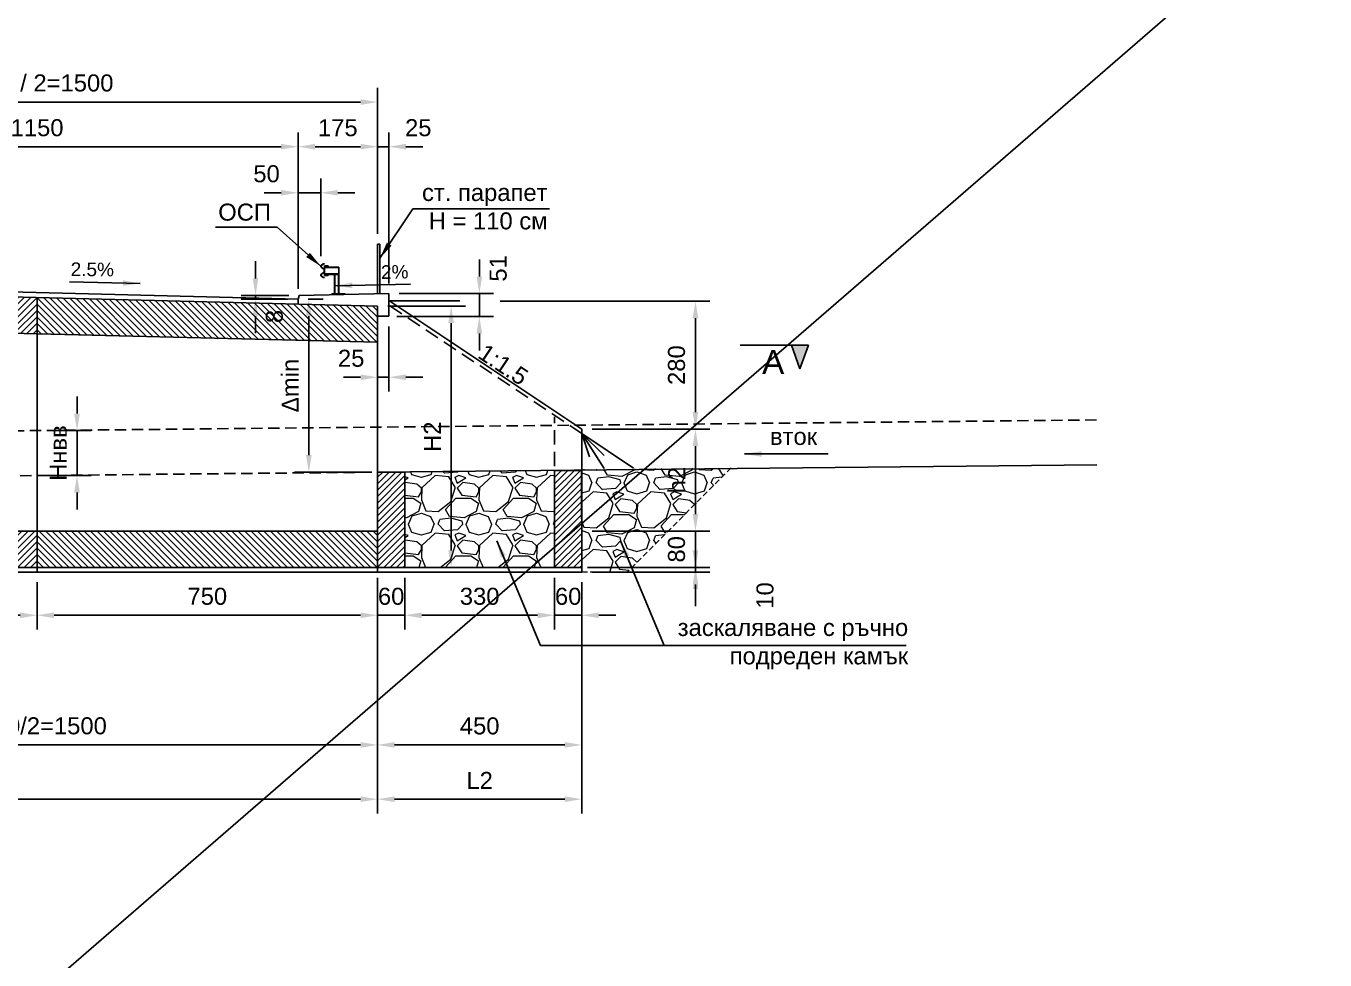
# Model space of a CAD drawing. Header units: centimetres. Extents: x 8495135 to 959133560, y 4530079 to 463453963.
# Drawn here: x 958994390 to 958997252, y 463436180 to 463438237 of the extents above; entities that cross this region are included whole.
import ezdxf
from ezdxf.enums import TextEntityAlignment as Align

# ---------------------------------------------------------------- set-up
doc = ezdxf.new("R2010")
doc.units = ezdxf.units.CM
doc.header["$LTSCALE"] = 0.1
for name, pattern in [('CONTINU', [0]), ('DASHED', [0.75, 0.5, -0.25]), ('HIDDEN', [9.525, 6.35, -3.175])]:
    doc.linetypes.add(name, pattern=pattern)
for name, color, linetype in [('br_dimension', 1, 'Continuous'), ('br_hatch_dark', 8, 'Continuous'), ('br_hatch_tumen', 8, 'Continuous'), ('br_view_yellow', 2, 'Continuous'), ('hatch', 253, 'Continuous'), ('hatch_line', 8, 'Continuous'), ('Kustendilska voda', 12, 'Continuous')]:
    doc.layers.add(name, color=color, linetype=linetype)
doc.layers.add('golemi syoryjenia', color=161, linetype='Continuous', lineweight=35)
doc.layers.add('niv', color=253, linetype='Continuous', lineweight=15)
doc.styles.add('1-50 cm', font='arial.ttf', dxfattribs={"height": 12.5})
doc.styles.add('MM 1 to 150', font='arial.ttf', dxfattribs={"height": 37.5})
doc.styles.add('MM_ARIAL', font='arial.ttf')
doc.dimstyles.new('MM DIM 1 to 150', dxfattribs={"dimscale": 15, "dimtxt": 2.5, "dimasz": 2.5, "dimexe": 2.1, "dimexo": 1.5, "dimgap": 1.5, "dimtad": 1, "dimdec": 0, "dimdsep": 46, "dimtxsty": 'MM_ARIAL', "dimcen": 3, "dimclrd": 1, "dimclre": 1, "dimclrt": 7, "dimaunit": 2, "dimadec": 1, "dimazin": 0, "dimtp": 100, "dimtm": 3, "dimtfac": 1, "dimtdec": 0, "dimtix": 1, "dimtmove": 0, "dimatfit": 3, "dimfxl": 0, "dimtolj": 1, "dimtzin": 0, "dimarcsym": 0})

# ---------------------------------------------------------------- blocks, each defined once
blk = doc.blocks.new('*D3')
at = {"layer": 'br_dimension', "color": 1, "lineweight": -2, "transparency": 16777216}
for p, q in [((958993839.4, 463437687.6), (958993839.4, 463438002.7)), ((958994989.4, 463437993.7), (958994989.4, 463438002.7)), ((958994951.9, 463437971.2), (958993876.9, 463437971.2))]:
    blk.add_line(p, q, dxfattribs=at)
at = {"layer": 'br_dimension', "color": 1, "transparency": 16777216}
for points in [[(958993876.9, 463437977.4), (958993876.9, 463437964.9), (958993839.4, 463437971.2)], [(958994951.9, 463437977.4), (958994951.9, 463437964.9), (958994989.4, 463437971.2)]]:
    blk.add_solid(points, dxfattribs=at)
at = {"layer": 'br_dimension', "color": 7, "transparency": 16777216, "insert": (958994414.4, 463438012.8), "char_height": 37.5, "attachment_point": 5, "style": 'MM_ARIAL'}
blk.add_mtext('\\A1;1150', dxfattribs=at)
blk = doc.blocks.new('*D19')
at = {"layer": 'br_dimension', "color": 1, "lineweight": -2, "transparency": 16777216}
for p, q in [((958995164.4, 463437011.9), (958995164.4, 463436622)), ((958993664.4, 463436663), (958993664.4, 463436622)), ((958993701.9, 463436653.5), (958995126.9, 463436653.5))]:
    blk.add_line(p, q, dxfattribs=at)
at = {"layer": 'br_dimension', "color": 1, "transparency": 16777216}
for points in [[(958993701.9, 463436659.8), (958993701.9, 463436647.3), (958993664.4, 463436653.5)], [(958995126.9, 463436659.8), (958995126.9, 463436647.3), (958995164.4, 463436653.5)]]:
    blk.add_solid(points, dxfattribs=at)
at = {"layer": 'br_dimension', "color": 7, "transparency": 16777216, "insert": (958994414.4, 463436695.4), "char_height": 37.5, "attachment_point": 5, "style": 'MM_ARIAL'}
blk.add_mtext('\\A1;2950/2=1500', dxfattribs=at)
blk = doc.blocks.new('*D10')
at = {"layer": 'br_dimension', "color": 1, "lineweight": -2, "transparency": 16777216}
for p, q in [((958993664.4, 463438092), (958993664.4, 463438101)), ((958995164.4, 463437993.7), (958995164.4, 463438101)), ((958993701.9, 463438069.5), (958995126.9, 463438069.5))]:
    blk.add_line(p, q, dxfattribs=at)
at = {"layer": 'br_dimension', "color": 1, "transparency": 16777216}
for points in [[(958993701.9, 463438075.7), (958993701.9, 463438063.2), (958993664.4, 463438069.5)], [(958995126.9, 463438075.7), (958995126.9, 463438063.2), (958995164.4, 463438069.5)]]:
    blk.add_solid(points, dxfattribs=at)
at = {"layer": 'br_dimension', "color": 7, "transparency": 16777216, "insert": (958994414.4, 463438111.4), "char_height": 37.5, "attachment_point": 5, "style": 'MM_ARIAL'}
blk.add_mtext('\\A1;3000 / 2=1500', dxfattribs=at)
blk = doc.blocks.new('*D14')
at = {"layer": 'br_dimension', "color": 1, "lineweight": -2, "transparency": 16777216}
for p, q in [((958995614.4, 463437011.9), (958995614.4, 463436622)), ((958995164.4, 463436676), (958995164.4, 463436685)), ((958995201.9, 463436653.5), (958995576.9, 463436653.5))]:
    blk.add_line(p, q, dxfattribs=at)
at = {"layer": 'br_dimension', "color": 1, "transparency": 16777216}
for points in [[(958995201.9, 463436659.8), (958995201.9, 463436647.3), (958995164.4, 463436653.5)], [(958995576.9, 463436659.8), (958995576.9, 463436647.3), (958995614.4, 463436653.5)]]:
    blk.add_solid(points, dxfattribs=at)
at = {"layer": 'br_dimension', "color": 7, "transparency": 16777216, "insert": (958995389.4, 463436695.2), "char_height": 37.5, "attachment_point": 5, "style": 'MM_ARIAL'}
blk.add_mtext('\\A1;450', dxfattribs=at)
blk = doc.blocks.new('*D4')
at = {"layer": 'br_dimension', "color": 1, "lineweight": -2, "transparency": 16777216}
for p, q in [((958994989.4, 463437671.5), (958994989.4, 463437901.2)), ((958995039.4, 463437730.2), (958995039.4, 463437901.2)), ((958994951.9, 463437869.7), (958994914.4, 463437869.7)), ((958995039.4, 463437869.7), (958994989.4, 463437869.7)), ((958995076.9, 463437869.7), (958995114.4, 463437869.7))]:
    blk.add_line(p, q, dxfattribs=at)
at = {"layer": 'br_dimension', "color": 1, "transparency": 16777216}
for points in [[(958994951.9, 463437876), (958994951.9, 463437863.5), (958994989.4, 463437869.7)], [(958995076.9, 463437876), (958995076.9, 463437863.5), (958995039.4, 463437869.7)]]:
    blk.add_solid(points, dxfattribs=at)
at = {"layer": 'br_dimension', "color": 7, "transparency": 16777216, "insert": (958994919.9, 463437911.4), "char_height": 37.5, "attachment_point": 5, "style": 'MM_ARIAL'}
blk.add_mtext('\\A1;50', dxfattribs=at)
blk = doc.blocks.new('*D34')
at = {"layer": 'br_dimension', "color": 1, "lineweight": -2, "transparency": 16777216}
for p, q in [((958994989.4, 463437658.2), (958994989.4, 463438002.7)), ((958995164.4, 463437779.1), (958995164.4, 463438002.7)), ((958995126.9, 463437971.2), (958995026.9, 463437971.2))]:
    blk.add_line(p, q, dxfattribs=at)
at = {"layer": 'br_dimension', "color": 1, "transparency": 16777216}
for points in [[(958995026.9, 463437977.4), (958995026.9, 463437964.9), (958994989.4, 463437971.2)], [(958995126.9, 463437977.4), (958995126.9, 463437964.9), (958995164.4, 463437971.2)]]:
    blk.add_solid(points, dxfattribs=at)
at = {"layer": 'br_dimension', "color": 7, "transparency": 16777216, "insert": (958995076.9, 463438012.8), "char_height": 37.5, "attachment_point": 5, "style": 'MM_ARIAL'}
blk.add_mtext('\\A1;175', dxfattribs=at)
blk = doc.blocks.new('*D35')
at = {"layer": 'br_dimension', "color": 1, "lineweight": -2, "transparency": 16777216}
for p, q in [((958995164.4, 463437779.1), (958995164.4, 463438002.7)), ((958995189.4, 463437670.1), (958995189.4, 463438002.7)), ((958995126.9, 463437971.2), (958995089.4, 463437971.2)), ((958995189.4, 463437971.2), (958995164.4, 463437971.2)), ((958995226.9, 463437971.2), (958995264.4, 463437971.2))]:
    blk.add_line(p, q, dxfattribs=at)
at = {"layer": 'br_dimension', "color": 1, "transparency": 16777216}
for points in [[(958995126.9, 463437977.4), (958995126.9, 463437964.9), (958995164.4, 463437971.2)], [(958995226.9, 463437977.4), (958995226.9, 463437964.9), (958995189.4, 463437971.2)]]:
    blk.add_solid(points, dxfattribs=at)
at = {"layer": 'br_dimension', "color": 7, "transparency": 16777216, "insert": (958995254.2, 463438012.8), "char_height": 37.5, "attachment_point": 5, "style": 'MM_ARIAL'}
blk.add_mtext('\\A1;25', dxfattribs=at)
blk = doc.blocks.new('*D36')
at = {"layer": 'br_dimension', "color": 1, "lineweight": -2, "transparency": 16777216}
for p, q in [((958995164.4, 463437575.1), (958995164.4, 463437431.9)), ((958995189.4, 463437575.1), (958995189.4, 463437431.9)), ((958995126.9, 463437463.4), (958995089.4, 463437463.4)), ((958995164.4, 463437463.4), (958995189.4, 463437463.4)), ((958995226.9, 463437463.4), (958995264.4, 463437463.4))]:
    blk.add_line(p, q, dxfattribs=at)
at = {"layer": 'br_dimension', "color": 1, "transparency": 16777216}
for points in [[(958995126.9, 463437469.6), (958995126.9, 463437457.1), (958995164.4, 463437463.4)], [(958995226.9, 463437469.6), (958995226.9, 463437457.1), (958995189.4, 463437463.4)]]:
    blk.add_solid(points, dxfattribs=at)
at = {"layer": 'br_dimension', "color": 7, "transparency": 16777216, "insert": (958995106.3, 463437505), "char_height": 37.5, "attachment_point": 5, "style": 'MM_ARIAL'}
blk.add_mtext('\\A1;25', dxfattribs=at)
blk = doc.blocks.new('*D32')
at = {"layer": 'br_dimension', "color": 1, "lineweight": -2, "transparency": 16777216}
for p, q in [((958995388.7, 463437685.1), (958995388.7, 463437722.6)), ((958995211.9, 463437647.6), (958995420.2, 463437647.6)), ((958995388.7, 463437647.6), (958995388.7, 463437597)), ((958995206.9, 463437597), (958995420.2, 463437597)), ((958995388.7, 463437559.5), (958995388.7, 463437522))]:
    blk.add_line(p, q, dxfattribs=at)
at = {"layer": 'br_dimension', "color": 1, "transparency": 16777216}
for points in [[(958995382.5, 463437685.1), (958995395, 463437685.1), (958995388.7, 463437647.6)], [(958995382.5, 463437559.5), (958995395, 463437559.5), (958995388.7, 463437597)]]:
    blk.add_solid(points, dxfattribs=at)
at = {"layer": 'br_dimension', "color": 7, "transparency": 16777216, "insert": (958995430.4, 463437703.1), "char_height": 37.5, "attachment_point": 5, "rotation": 90, "style": 'MM_ARIAL'}
blk.add_mtext('\\A1;51', dxfattribs=at)
blk = doc.blocks.new('*D37')
at = {"layer": 'br_dimension', "color": 1, "lineweight": -2, "transparency": 16777216}
for p, q in [((958995434.8, 463437631), (958995896.3, 463437631)), ((958995864.8, 463437593.5), (958995864.8, 463437386.7)), ((958995636.9, 463437349.2), (958995896.3, 463437349.2))]:
    blk.add_line(p, q, dxfattribs=at)
at = {"layer": 'br_dimension', "color": 1, "transparency": 16777216}
for points in [[(958995858.6, 463437593.5), (958995871.1, 463437593.5), (958995864.8, 463437631)], [(958995858.6, 463437386.7), (958995871.1, 463437386.7), (958995864.8, 463437349.2)]]:
    blk.add_solid(points, dxfattribs=at)
at = {"layer": 'br_dimension', "color": 7, "transparency": 16777216, "insert": (958995823.2, 463437490.1), "char_height": 37.5, "attachment_point": 5, "rotation": 90, "style": 'MM_ARIAL'}
blk.add_mtext('\\A1;280', dxfattribs=at)
blk = doc.blocks.new('*D33')
at = {"layer": 'br_dimension', "color": 1, "lineweight": -2, "transparency": 16777216}
for p, q in [((958994895.6, 463437681.2), (958994895.6, 463437718.7)), ((958994968.9, 463437643.7), (958994864.1, 463437643.7)), ((958994895.6, 463437635.7), (958994895.6, 463437643.7)), ((958994966.9, 463437635.7), (958994864.1, 463437635.7)), ((958994895.6, 463437598.2), (958994895.6, 463437560.7))]:
    blk.add_line(p, q, dxfattribs=at)
at = {"layer": 'br_dimension', "color": 1, "transparency": 16777216}
for points in [[(958994889.3, 463437681.2), (958994901.8, 463437681.2), (958994895.6, 463437643.7)], [(958994889.3, 463437598.2), (958994901.8, 463437598.2), (958994895.6, 463437635.7)]]:
    blk.add_solid(points, dxfattribs=at)
at = {"layer": 'br_dimension', "color": 7, "transparency": 16777216, "insert": (958994937.2, 463437597.2), "char_height": 37.5, "attachment_point": 5, "rotation": 90, "style": 'MM_ARIAL'}
blk.add_mtext('\\A1;8', dxfattribs=at)
blk = doc.blocks.new('*D41')
at = {"layer": 'br_dimension', "color": 1, "lineweight": -2, "transparency": 16777216}
for p, q in [((958995636.9, 463437349.2), (958995896.3, 463437349.2)), ((958995864.8, 463437311.7), (958995864.8, 463437161.9)), ((958995636.9, 463437124.4), (958995896.3, 463437124.4))]:
    blk.add_line(p, q, dxfattribs=at)
at = {"layer": 'br_dimension', "color": 1, "transparency": 16777216}
for points in [[(958995858.6, 463437311.7), (958995871.1, 463437311.7), (958995864.8, 463437349.2)], [(958995858.6, 463437161.9), (958995871.1, 463437161.9), (958995864.8, 463437124.4)]]:
    blk.add_solid(points, dxfattribs=at)
at = {"layer": 'br_dimension', "color": 7, "transparency": 16777216, "insert": (958995823.5, 463437236.8), "char_height": 37.5, "attachment_point": 5, "rotation": 90, "style": 'MM_ARIAL'}
blk.add_mtext('\\A1;h2', dxfattribs=at)
blk = doc.blocks.new('*D42')
at = {"layer": 'br_dimension', "color": 1, "lineweight": -2, "transparency": 16777216}
for p, q in [((958995864.8, 463437161.9), (958995864.8, 463437199.4)), ((958995636.9, 463437124.4), (958995896.3, 463437124.4)), ((958995864.8, 463437124.4), (958995864.8, 463437044.4)), ((958995626.9, 463437044.4), (958995896.3, 463437044.4)), ((958995864.8, 463437006.9), (958995864.8, 463436969.4))]:
    blk.add_line(p, q, dxfattribs=at)
at = {"layer": 'br_dimension', "color": 1, "transparency": 16777216}
for points in [[(958995858.6, 463437161.9), (958995871.1, 463437161.9), (958995864.8, 463437124.4)], [(958995858.6, 463437006.9), (958995871.1, 463437006.9), (958995864.8, 463437044.4)]]:
    blk.add_solid(points, dxfattribs=at)
at = {"layer": 'br_dimension', "color": 7, "transparency": 16777216, "insert": (958995823.2, 463437084.4), "char_height": 37.5, "attachment_point": 5, "rotation": 90, "style": 'MM_ARIAL'}
blk.add_mtext('\\A1;80', dxfattribs=at)
blk = doc.blocks.new('*D43')
at = {"layer": 'br_dimension', "color": 1, "lineweight": -2, "transparency": 16777216}
for p, q in [((958995864.8, 463437081.9), (958995864.8, 463437119.4)), ((958995637, 463437044.4), (958995896.3, 463437044.4)), ((958995864.8, 463437044.4), (958995864.8, 463437034.4)), ((958995636.9, 463437034.4), (958995896.3, 463437034.4)), ((958995864.8, 463436996.9), (958995864.8, 463436959.4))]:
    blk.add_line(p, q, dxfattribs=at)
at = {"layer": 'br_dimension', "color": 1, "transparency": 16777216}
for points in [[(958995858.6, 463437081.9), (958995871.1, 463437081.9), (958995864.8, 463437044.4)], [(958995858.6, 463436996.9), (958995871.1, 463436996.9), (958995864.8, 463437034.4)]]:
    blk.add_solid(points, dxfattribs=at)
at = {"layer": 'br_dimension', "color": 7, "transparency": 16777216, "insert": (958996018.1, 463436982.7), "char_height": 37.5, "attachment_point": 5, "rotation": 90, "style": 'MM_ARIAL'}
blk.add_mtext('\\A1;10', dxfattribs=at)
blk = doc.blocks.new('*D46')
at = {"layer": 'br_dimension', "color": 1, "lineweight": -2, "transparency": 16777216}
for p, q in [((958993664.4, 463437011.9), (958993664.4, 463436907.6)), ((958994414.4, 463437011.9), (958994414.4, 463436907.6)), ((958993701.9, 463436939.1), (958994376.9, 463436939.1))]:
    blk.add_line(p, q, dxfattribs=at)
at = {"layer": 'br_dimension', "color": 1, "transparency": 16777216}
for points in [[(958993701.9, 463436945.3), (958993701.9, 463436932.8), (958993664.4, 463436939.1)], [(958994376.9, 463436945.3), (958994376.9, 463436932.8), (958994414.4, 463436939.1)]]:
    blk.add_solid(points, dxfattribs=at)
at = {"layer": 'br_dimension', "color": 7, "transparency": 16777216, "insert": (958994039.4, 463436980.7), "char_height": 37.5, "attachment_point": 5, "style": 'MM_ARIAL'}
blk.add_mtext('\\A1;750', dxfattribs=at)
blk = doc.blocks.new('*D47')
at = {"layer": 'br_dimension', "color": 1, "lineweight": -2, "transparency": 16777216}
for p, q in [((958994414.4, 463437011.9), (958994414.4, 463436907.6)), ((958995164.4, 463437011.9), (958995164.4, 463436907.6)), ((958994451.9, 463436939.1), (958995126.9, 463436939.1))]:
    blk.add_line(p, q, dxfattribs=at)
at = {"layer": 'br_dimension', "color": 1, "transparency": 16777216}
for points in [[(958994451.9, 463436945.3), (958994451.9, 463436932.8), (958994414.4, 463436939.1)], [(958995126.9, 463436945.3), (958995126.9, 463436932.8), (958995164.4, 463436939.1)]]:
    blk.add_solid(points, dxfattribs=at)
at = {"layer": 'br_dimension', "color": 7, "transparency": 16777216, "insert": (958994789.4, 463436980.7), "char_height": 37.5, "attachment_point": 5, "style": 'MM_ARIAL'}
blk.add_mtext('\\A1;750', dxfattribs=at)
blk = doc.blocks.new('*D96')
at = {"layer": 'golemi syoryjenia', "color": 1, "lineweight": -2, "transparency": 16777216}
for p, q in [((958994502.4, 463437383.4), (958994502.4, 463437420.9)), ((958994436.9, 463437345.9), (958994533.9, 463437345.9)), ((958994502.4, 463437345.9), (958994502.4, 463437246.9)), ((958994436.9, 463437246.9), (958994533.9, 463437246.9)), ((958994502.4, 463437209.4), (958994502.4, 463437171.9))]:
    blk.add_line(p, q, dxfattribs=at)
at = {"layer": 'golemi syoryjenia', "color": 1, "transparency": 16777216}
for points in [[(958994496.1, 463437383.4), (958994508.6, 463437383.4), (958994502.4, 463437345.9)], [(958994496.1, 463437209.4), (958994508.6, 463437209.4), (958994502.4, 463437246.9)]]:
    blk.add_solid(points, dxfattribs=at)
at = {"layer": 'golemi syoryjenia', "color": 7, "transparency": 16777216, "insert": (958994461.1, 463437296.4), "char_height": 37.5, "attachment_point": 5, "rotation": 90, "style": 'MM_ARIAL'}
blk.add_mtext('\\A1;Hнвв', dxfattribs=at)
blk = doc.blocks.new('*D97')
at = {"layer": 'golemi syoryjenia', "color": 1, "lineweight": -2, "transparency": 16777216}
for p, q in [((958995011.9, 463437635.7), (958995044.6, 463437635.7)), ((958995013.1, 463437598.2), (958995013.1, 463437291.9)), ((958995141.9, 463437254.4), (958994981.6, 463437254.4))]:
    blk.add_line(p, q, dxfattribs=at)
at = {"layer": 'golemi syoryjenia', "color": 1, "transparency": 16777216}
for points in [[(958995006.8, 463437598.2), (958995019.3, 463437598.2), (958995013.1, 463437635.7)], [(958995006.8, 463437291.9), (958995019.3, 463437291.9), (958995013.1, 463437254.4)]]:
    blk.add_solid(points, dxfattribs=at)
at = {"layer": 'golemi syoryjenia', "color": 7, "transparency": 16777216, "insert": (958994971.8, 463437445), "char_height": 37.5, "attachment_point": 5, "rotation": 90, "style": 'MM_ARIAL'}
blk.add_mtext('\\A1;{\\fSymbol|b0|i0|c2|p18;\\C1;D\\fArial|b0|i0|c204|p34;min}', dxfattribs=at)
blk = doc.blocks.new('*D102')
at = {"layer": 'golemi syoryjenia', "color": 1, "lineweight": -2, "transparency": 16777216}
for p, q in [((958992164.4, 463437011.9), (958992164.4, 463436502.5)), ((958995164.4, 463437011.9), (958995164.4, 463436502.5)), ((958992201.9, 463436534), (958995126.9, 463436534))]:
    blk.add_line(p, q, dxfattribs=at)
at = {"layer": 'golemi syoryjenia', "color": 1, "transparency": 16777216}
for points in [[(958992201.9, 463436540.3), (958992201.9, 463436527.8), (958992164.4, 463436534)], [(958995126.9, 463436540.3), (958995126.9, 463436527.8), (958995164.4, 463436534)]]:
    blk.add_solid(points, dxfattribs=at)
at = {"layer": 'golemi syoryjenia', "color": 7, "transparency": 16777216, "insert": (958993664.4, 463436575.3), "char_height": 37.5, "attachment_point": 5, "style": 'MM_ARIAL'}
blk.add_mtext('\\A1;L', dxfattribs=at)
blk = doc.blocks.new('*D103')
at = {"layer": 'golemi syoryjenia', "color": 1, "lineweight": -2, "transparency": 16777216}
for p, q in [((958995186.9, 463437620.3), (958995358, 463437620.3)), ((958995326.5, 463437582.8), (958995326.5, 463437081.9)), ((958995186.9, 463437044.4), (958995358, 463437044.4))]:
    blk.add_line(p, q, dxfattribs=at)
at = {"layer": 'golemi syoryjenia', "color": 1, "transparency": 16777216}
for points in [[(958995320.3, 463437582.8), (958995332.8, 463437582.8), (958995326.5, 463437620.3)], [(958995320.3, 463437081.9), (958995332.8, 463437081.9), (958995326.5, 463437044.4)]]:
    blk.add_solid(points, dxfattribs=at)
at = {"layer": 'golemi syoryjenia', "color": 7, "transparency": 16777216, "insert": (958995285.2, 463437332.4), "char_height": 37.5, "attachment_point": 5, "rotation": 90, "style": 'MM_ARIAL'}
blk.add_mtext('\\A1;H2', dxfattribs=at)
blk = doc.blocks.new('*D144')
at = {"layer": 'golemi syoryjenia', "color": 1, "lineweight": -2, "transparency": 16777216}
for p, q in [((958995164.4, 463436743.2), (958995164.4, 463436502.5)), ((958995614.4, 463436743.2), (958995614.4, 463436502.5)), ((958995201.9, 463436534), (958995576.9, 463436534))]:
    blk.add_line(p, q, dxfattribs=at)
at = {"layer": 'golemi syoryjenia', "color": 1, "transparency": 16777216}
for points in [[(958995201.9, 463436540.3), (958995201.9, 463436527.8), (958995164.4, 463436534)], [(958995576.9, 463436540.3), (958995576.9, 463436527.8), (958995614.4, 463436534)]]:
    blk.add_solid(points, dxfattribs=at)
at = {"layer": 'golemi syoryjenia', "color": 7, "transparency": 16777216, "insert": (958995389.4, 463436575.3), "char_height": 37.5, "attachment_point": 5, "style": 'MM_ARIAL'}
blk.add_mtext('\\A1;L2', dxfattribs=at)
blk = doc.blocks.new('*U148')
at = {"linetype": 'CONTINU', "ltscale": 0.5}
blk.add_hatch(color=256, dxfattribs=at).paths.add_polyline_path([(-131.2, -52.5), (-150, 0), (-112.5, 0)])
at = {"ltscale": 0.5}
blk.add_line((0, 0), (-150, 0), dxfattribs=at)
at = {"lineweight": -3, "ltscale": 0.5}
for p, q in [((-150, 0), (-131.2, -52.5)), ((-131.2, -52.5), (-112.5, 0))]:
    blk.add_line(p, q, dxfattribs=at)
at = {"color": 7, "ltscale": 0.5, "style": '1-50 cm'}
blk.add_attdef('1', text='', height=52.5, dxfattribs=at).set_placement((-66.9, -37.2), align=Align.MIDDLE_CENTER)
blk = doc.blocks.new('*D153')
at = {"layer": 'br_dimension', "color": 1, "lineweight": -2, "transparency": 16777216}
for p, q in [((958995554.4, 463437021.9), (958995554.4, 463436907.6)), ((958995614.4, 463437011.9), (958995614.4, 463436907.6)), ((958995516.9, 463436939.1), (958995479.4, 463436939.1)), ((958995614.4, 463436939.1), (958995554.4, 463436939.1)), ((958995651.9, 463436939.1), (958995689.4, 463436939.1))]:
    blk.add_line(p, q, dxfattribs=at)
at = {"layer": 'br_dimension', "color": 1, "transparency": 16777216}
for points in [[(958995516.9, 463436945.3), (958995516.9, 463436932.8), (958995554.4, 463436939.1)], [(958995651.9, 463436945.3), (958995651.9, 463436932.8), (958995614.4, 463436939.1)]]:
    blk.add_solid(points, dxfattribs=at)
at = {"layer": 'br_dimension', "color": 7, "transparency": 16777216, "insert": (958995584.4, 463436980.7), "char_height": 37.5, "attachment_point": 5, "style": 'MM_ARIAL'}
blk.add_mtext('\\A1;60', dxfattribs=at)
blk = doc.blocks.new('*D154')
at = {"layer": 'br_dimension', "color": 1, "lineweight": -2, "transparency": 16777216}
for p, q in [((958995224.4, 463437021.9), (958995224.4, 463436907.6)), ((958995554.4, 463436999.4), (958995554.4, 463436907.6)), ((958995516.9, 463436939.1), (958995261.9, 463436939.1))]:
    blk.add_line(p, q, dxfattribs=at)
at = {"layer": 'br_dimension', "color": 1, "transparency": 16777216}
for points in [[(958995261.9, 463436945.3), (958995261.9, 463436932.8), (958995224.4, 463436939.1)], [(958995516.9, 463436945.3), (958995516.9, 463436932.8), (958995554.4, 463436939.1)]]:
    blk.add_solid(points, dxfattribs=at)
at = {"layer": 'br_dimension', "color": 7, "transparency": 16777216, "insert": (958995389.4, 463436980.7), "char_height": 37.5, "attachment_point": 5, "style": 'MM_ARIAL'}
blk.add_mtext('\\A1;330', dxfattribs=at)
blk = doc.blocks.new('*D155')
at = {"layer": 'br_dimension', "color": 1, "lineweight": -2, "transparency": 16777216}
for p, q in [((958995164.4, 463437021.9), (958995164.4, 463436907.6)), ((958995224.4, 463437021.9), (958995224.4, 463436907.6)), ((958995126.9, 463436939.1), (958995089.4, 463436939.1)), ((958995224.4, 463436939.1), (958995164.4, 463436939.1)), ((958995261.9, 463436939.1), (958995299.4, 463436939.1))]:
    blk.add_line(p, q, dxfattribs=at)
at = {"layer": 'br_dimension', "color": 1, "transparency": 16777216}
for points in [[(958995126.9, 463436945.3), (958995126.9, 463436932.8), (958995164.4, 463436939.1)], [(958995261.9, 463436945.3), (958995261.9, 463436932.8), (958995224.4, 463436939.1)]]:
    blk.add_solid(points, dxfattribs=at)
at = {"layer": 'br_dimension', "color": 7, "transparency": 16777216, "insert": (958995194.4, 463436980.7), "char_height": 37.5, "attachment_point": 5, "style": 'MM_ARIAL'}
blk.add_mtext('\\A1;60', dxfattribs=at)

msp = doc.modelspace()

# ---------------------------------------------------------------- hatches: boundary and pattern name
at = {"layer": 'hatch'}
h = msp.add_hatch(dxfattribs=at)
h.set_pattern_fill('_USER,_I', color=256, scale=10, angle=45, style=2, pattern_type=0)
h.set_pattern_definition([(45, (958993664.413, 463437044.412), (-7.07107, 7.07107), [])])
h.paths.add_polyline_path([(958994414.41, 463437559.04), (958994414.41, 463437639.04), (958993664.41, 463437657.79), (958993664.41, 463437577.79)])
h.paths.add_polyline_path([(958993664.41, 463437124.41), (958993664.41, 463437044.41), (958994414.41, 463437044.41), (958994414.41, 463437124.41)])
h.paths.add_polyline_path([(958994191.73, 463437567.55), (958994379.41, 463437567.55), (958994379.41, 463437644.83), (958994191.73, 463437644.83)], flags=24)
h = msp.add_hatch(dxfattribs=at)
h.set_pattern_fill('_USER,_I', color=256, scale=10, angle=135, style=2, pattern_type=0)
h.set_pattern_definition([(135, (958994414.413, 463437044.412), (-7.07107, -7.07107), [])])
h.paths.add_polyline_path([(958995164.41, 463437540.29), (958995164.41, 463437620.29), (958994414.41, 463437639.04), (958994414.41, 463437559.04)])
h.paths.add_polyline_path([(958995164.41, 463437044.41), (958995164.41, 463437124.41), (958994414.41, 463437124.41), (958994414.41, 463437044.41)])
h.paths.add_polyline_path([(958994976.13, 463437573.37), (958994976.13, 463437621.25), (958994898.86, 463437621.25), (958994898.86, 463437573.37)], flags=24)
h = msp.add_hatch(dxfattribs=at)
h.set_pattern_fill('_USER,_I', color=256, scale=10, angle=45, style=2, pattern_type=0)
h.set_pattern_definition([(45, (958994824.413, 463437044.379), (-7.07107, 7.07107), [])])
h.paths.add_polyline_path([(958995164.41, 463437044.38), (958995224.41, 463437044.38), (958995224.11, 463437254.79), (958995164.41, 463437254.41)])
h = msp.add_hatch(dxfattribs=at)
h.set_pattern_fill('_USER,_I', color=256, scale=10, angle=45, style=2, pattern_type=0)
h.set_pattern_definition([(45, (958995214.413, 463437044.379), (-7.07107, 7.07107), [])])
h.paths.add_polyline_path([(958995554.41, 463437044.38), (958995614.41, 463437044.38), (958995614.03, 463437258.38), (958995554.03, 463437258.23)])
at = {"layer": 'niv'}
h = msp.add_hatch(dxfattribs=at)
h.set_pattern_fill('GRAVEL', color=256, scale=5, style=2)
h.set_pattern_definition([(228.0127875, (950484573.519, 458887491.231), (-1016.00000008, -1142.999999929), [17.086072, -1691.524182]), (184.969741, (950484562.089, 458887478.531), (1523.999999397, 127.000007235), [29.320236, -2902.7024447]), (132.5104471, (950484532.879, 458887475.991), (1270.0000005364, -1396.999999512), [20.674076, -2046.7361397]), (267.273689, (950484483.349, 458887444.241), (127.000000266, 2539.9999999867), [26.700226, -2643.3218713]), (292.83365418, (950484482.079, 458887417.571), (-635.000000053, 1523.9999999778), [26.181685, -2591.9903873]), (357.273689, (950484492.239, 458887393.441), (-2539.9999999867, 127.000000266), [26.700226, -2643.3218713]), (37.69424047, (950484518.909, 458887392.171), (-1650.9999999268, -1270.000000095), [35.309683, -3495.6557657]), (72.25532837, (950484546.849, 458887413.761), (889.000000239, 2793.999999924), [33.335976, -3300.2628301]), (121.42956562, (950484557.009, 458887445.511), (-1016.000000144, 1650.9999999113), [26.79065, -2652.277285]), (175.2363583, (950484543.039, 458887468.371), (1396.99999998, -127.00000022), [30.585664, -1498.6968475]), (222.3974378, (950484512.559, 458887470.911), (-1523.9999999512, -1397.0000000532), [39.553896, -3915.8386256]), (138.81407483, (950484609.079, 458887442.971), (-888.999999947, 762.000000062), [13.500227, -1336.5282912]), (171.4692344, (950484598.919, 458887451.861), (1651.0000000445, -253.999999712), [25.684099, -2542.7319499]), (225, (950484573.52, 458887455.67), (-2e-14, -127), [17.960467, -161.6446554]), (203.19859051, (950484564.629, 458887470.911), (635.000000017, 253.999999955), [9.672066, -957.5311184]), (291.8014095, (950484555.739, 458887467.1), (-127.000000027, 380.99999999), [13.678281, -670.2376495]), (30.96375653, (950484560.819, 458887454.401), (381.00000001, 253.999999986), [22.215983, -718.3149076]), (161.5650512, (950484579.87, 458887465.83), (254, -126.99999999), [16.064357, -385.5449058]), (16.38954033, (950484482.079, 458887467.101), (1270, 381), [22.5044, -2227.9413336]), (70.34617594, (950484503.669, 458887473.451), (-508.0000000465, -1396.9999999835), [18.879947, -1869.1107839]), (293.19859051, (950484579.869, 458887491.231), (-253.999999956, 635.000000018), [19.344005, -947.8591794]), (343.61045967, (950484587.489, 458887473.451), (-1270.0000000266, 380.999999911), [22.5044, -2227.9413336]), (339.44395478, (950484482.079, 458887388.361), (-635, 254), [21.70176, -1063.3867157]), (294.7751406, (950484502.399, 458887380.741), (-635.000000756, 1396.999999656), [18.183606, -1800.179669]), (66.80140949, (950484581.139, 458887364.231), (253.99999996, 635.000000016), [19.344005, -947.8591794]), (17.35402464, (950484588.759, 458887382.011), (-1650.999999967, -508.0000001066), [21.289137, -2107.618799]), (69.44395478, (950484518.909, 458887364.231), (-254.000000004, -634.999999998), [10.85088, -1074.2375957]), (101.30993247, (950484573.52, 458887364.23), (-127, 508), [6.47573, -641.0997482]), (165.96375653, (950484572.25, 458887370.58), (381, -127), [26.181685, -497.4527295]), (186.00900596, (950484546.849, 458887376.931), (1269.9999999933, 127.0000000665), [24.26335, -2402.0682432]), (303.69006753, (950484560.82, 458887442.97), (-127.00000002, 253.99999999), [18.316194, -439.588818]), (353.15722659, (950484570.979, 458887427.731), (2159.0000000133, -253.999999887), [31.977838, -3165.8004533]), (60.9453959, (950484602.729, 458887423.921), (-508.000000014, -888.999999992), [13.075412, -1294.4696159]), (90, (950484609.08, 458887435.35), (-127, 127), [7.62, -119.38]), (120.25643716, (950484544.309, 458887380.741), (507.999999938, -889.0000000355), [17.643348, -1746.6970387]), (48.0127875, (950484535.419, 458887395.981), (1016.000000084, 1142.9999999255), [34.172144, -1674.43811]), (0, (950484558.28, 458887421.38), (127, 127), [33.02, -93.98]), (325.3048465, (950484591.299, 458887421.381), (1270.000000481, -888.999999313), [20.080478, -1987.9658362]), (254.0546041, (950484607.809, 458887409.951), (-126.99999999, -508.000000002), [18.491454, -906.082502]), (207.64597536, (950484602.729, 458887392.171), (-2413.0000000887, -1269.9999998315), [30.107255, -2980.6232211]), (175.42607874, (950484576.059, 458887378.201), (-1651, 127), [31.851473, -3153.2923228])])
h.paths.add_polyline_path([(958995164.41, 463437254.41), (958995164.41, 463437254.41), (958995224.41, 463437254.41), (958995224.41, 463437044.41), (958995554.41, 463437044.41), (958995554.03, 463437258.31)])
h = msp.add_hatch(dxfattribs=at)
h.set_pattern_fill('GRAVEL', color=256, scale=5, style=2)
h.set_pattern_definition([(228.0127875, (950484413.519, 458887455.163), (-1016.00000008, -1142.999999929), [17.086072, -1691.524182]), (184.969741, (950484402.089, 458887442.463), (1523.999999397, 127.000007235), [29.320236, -2902.7024447]), (132.5104471, (950484372.879, 458887439.923), (1270.0000005364, -1396.999999512), [20.674076, -2046.7361397]), (267.273689, (950484323.349, 458887408.173), (127.000000266, 2539.9999999867), [26.700226, -2643.3218713]), (292.83365418, (950484322.079, 458887381.503), (-635.000000053, 1523.9999999778), [26.181685, -2591.9903873]), (357.273689, (950484332.239, 458887357.373), (-2539.9999999867, 127.000000266), [26.700226, -2643.3218713]), (37.69424047, (950484358.909, 458887356.103), (-1650.9999999268, -1270.000000095), [35.309683, -3495.6557657]), (72.25532837, (950484386.849, 458887377.693), (889.000000239, 2793.999999924), [33.335976, -3300.2628301]), (121.42956562, (950484397.009, 458887409.443), (-1016.000000144, 1650.9999999113), [26.79065, -2652.277285]), (175.2363583, (950484383.039, 458887432.303), (1396.99999998, -127.00000022), [30.585664, -1498.6968475]), (222.3974378, (950484352.559, 458887434.843), (-1523.9999999512, -1397.0000000532), [39.553896, -3915.8386256]), (138.81407483, (950484449.079, 458887406.903), (-888.999999947, 762.000000062), [13.500227, -1336.5282912]), (171.4692344, (950484438.919, 458887415.793), (1651.0000000445, -253.999999712), [25.684099, -2542.7319499]), (225, (950484413.52, 458887419.6), (-2e-14, -127), [17.960467, -161.6446554]), (203.19859051, (950484404.629, 458887434.843), (635.000000017, 253.999999955), [9.672066, -957.5311184]), (291.8014095, (950484395.739, 458887431.033), (-127.000000027, 380.99999999), [13.678281, -670.2376495]), (30.96375653, (950484400.819, 458887418.333), (381.00000001, 253.999999986), [22.215983, -718.3149076]), (161.5650512, (950484419.87, 458887429.763), (254, -126.99999999), [16.064357, -385.5449058]), (16.38954033, (950484322.079, 458887431.033), (1270, 381), [22.5044, -2227.9413336]), (70.34617594, (950484343.669, 458887437.383), (-508.0000000465, -1396.9999999835), [18.879947, -1869.1107839]), (293.19859051, (950484419.869, 458887455.163), (-253.999999956, 635.000000018), [19.344005, -947.8591794]), (343.61045967, (950484427.489, 458887437.383), (-1270.0000000266, 380.999999911), [22.5044, -2227.9413336]), (339.44395478, (950484322.079, 458887352.293), (-635, 254), [21.70176, -1063.3867157]), (294.7751406, (950484342.399, 458887344.673), (-635.000000756, 1396.999999656), [18.183606, -1800.179669]), (66.80140949, (950484421.139, 458887328.163), (253.99999996, 635.000000016), [19.344005, -947.8591794]), (17.35402464, (950484428.759, 458887345.943), (-1650.999999967, -508.0000001066), [21.289137, -2107.618799]), (69.44395478, (950484358.909, 458887328.163), (-254.000000004, -634.999999998), [10.85088, -1074.2375957]), (101.30993247, (950484413.52, 458887328.163), (-127, 508), [6.47573, -641.0997482]), (165.96375653, (950484412.25, 458887334.513), (381, -127), [26.181685, -497.4527295]), (186.00900596, (950484386.849, 458887340.863), (1269.9999999933, 127.0000000665), [24.26335, -2402.0682432]), (303.69006753, (950484400.82, 458887406.903), (-127.00000002, 253.99999999), [18.316194, -439.588818]), (353.15722659, (950484410.979, 458887391.663), (2159.0000000133, -253.999999887), [31.977838, -3165.8004533]), (60.9453959, (950484442.729, 458887387.853), (-508.000000014, -888.999999992), [13.075412, -1294.4696159]), (90, (950484449.08, 458887399.28), (-127, 127), [7.62, -119.38]), (120.25643716, (950484384.309, 458887344.673), (507.999999938, -889.0000000355), [17.643348, -1746.6970387]), (48.0127875, (950484375.419, 458887359.913), (1016.000000084, 1142.9999999255), [34.172144, -1674.43811]), (0, (950484398.28, 458887385.31), (127, 127), [33.02, -93.98]), (325.3048465, (950484431.299, 458887385.313), (1270.000000481, -888.999999313), [20.080478, -1987.9658362]), (254.0546041, (950484447.809, 458887373.883), (-126.99999999, -508.000000002), [18.491454, -906.082502]), (207.64597536, (950484442.729, 458887356.103), (-2413.0000000887, -1269.9999998315), [30.107255, -2980.6232211]), (175.42607874, (950484416.059, 458887342.133), (-1651, 127), [31.851473, -3153.2923228])])
h.paths.add_polyline_path([(958995943.81, 463437263.81), (958995614.41, 463437260.51), (958995614.41, 463437034.41), (958995714.41, 463437034.41)])
h.paths.add_polyline_path([(958995921.35, 463437263.58), (958995930.2, 463437263.67), (958995933.58, 463437263.7)], flags=17)

# ---------------------------------------------------------------- linework, layer by layer
at = {"layer": 'br_dimension'}
for p, q in [((958994989.41, 463437635.67), (958993839.41, 463437664.42)), ((958995189.41, 463437632.02), (958995345.71, 463437632.02)), ((958995614.41, 463437339.19), (958995728.12, 463437263.38)), ((958996749.17, 463437270.26), (958995164.42, 463437254.41))]:
    msp.add_line(p, q, dxfattribs=at)
at = {"layer": 'br_dimension', "color": 1, "linetype": 'HIDDEN', "ltscale": 50}
msp.add_line((958995554.41, 463437124.41), (958995554.41, 463437375.86), dxfattribs=at)
at = {"layer": 'br_hatch_dark'}
for p, q in [((958995164.42, 463437646.62), (958995164.42, 463437756.62)), ((958995169.42, 463437756.62), (958995164.42, 463437756.62)), ((958995169.42, 463437646.62), (958995169.42, 463437756.62))]:
    msp.add_line(p, q, dxfattribs=at)
at = {"layer": 'br_hatch_dark', "linetype": 'HIDDEN', "ltscale": 50}
msp.add_line((958995614.41, 463437339.19), (958995189.41, 463437622.52), dxfattribs=at)
at = {"layer": 'br_hatch_tumen'}
msp.add_line((958987697.25, 463430285.6), (958999335.02, 463440363.44), dxfattribs=at)
at = {"layer": 'br_view_yellow'}
for p, q in [((958995164.41, 463437620.29), (958993664.41, 463437657.79)), ((958994414.41, 463437034.41), (958994414.41, 463437639.04)), ((958994989.41, 463437635.67), (958994991.41, 463437643.66)), ((958995189.41, 463437647.62), (958994991.41, 463437643.66)), ((958995189.41, 463437597.62), (958995189.41, 463437647.62)), ((958994989.41, 463437624.67), (958994989.41, 463437635.67)), ((958995164.41, 463437034.41), (958995164.41, 463437620.29)), ((958995614.41, 463437349.19), (958995189.41, 463437632.52)), ((958995189.41, 463437597.62), (958995164.41, 463437597.62)), ((958995164.41, 463437540.29), (958993664.41, 463437577.79)), ((958995614.41, 463437034.41), (958995614.41, 463437349.19)), ((958992164.41, 463437124.41), (958995164.41, 463437124.41)), ((958991714.41, 463437044.41), (958995614.41, 463437044.41)), ((958991714.41, 463437034.41), (958995614.41, 463437034.41))]:
    msp.add_line(p, q, dxfattribs=at)
for points in [[(958995164.41, 463437254.41), (958995224.41, 463437254.41), (958995224.41, 463437044.41), (958995164.41, 463437044.41)], [(958995554.03, 463437258.31), (958995614.03, 463437258.31), (958995614.41, 463437044.41), (958995554.41, 463437044.41)]]:
    msp.add_lwpolyline(points, close=True, dxfattribs=at)
at = {"layer": 'hatch'}
for p, q in [((958995044.81, 463437712.94), (958995040.62, 463437710.04)), ((958995040.62, 463437705.43), (958995046.03, 463437701.47)), ((958995044.96, 463437712.56), (958995040.85, 463437709.71)), ((958995040.85, 463437705.76), (958995046.27, 463437701.8)), ((958995044.81, 463437712.94), (958995047.41, 463437713.34)), ((958995044.96, 463437712.56), (958995047.41, 463437712.93)), ((958995047.01, 463437699.54), (958995047.01, 463437698.04)), ((958995047.01, 463437696.54), (958995047.01, 463437698.04)), ((958995047.41, 463437713.34), (958995047.41, 463437712.93)), ((958995047.41, 463437687.54), (958995047.41, 463437708.54)), ((958995047.41, 463437708.54), (958995055.41, 463437708.54)), ((958995047.41, 463437706.04), (958995079.41, 463437706.04)), ((958995079.41, 463437705.24), (958995047.41, 463437705.24)), ((958995047.41, 463437699.54), (958995047.41, 463437698.04)), ((958995047.41, 463437696.54), (958995047.41, 463437698.04)), ((958995055.41, 463437706.04), (958995055.41, 463437708.54)), ((958995079.41, 463437647.42), (958995079.41, 463437706.04)), ((958995040.62, 463437690.64), (958995046.03, 463437694.6)), ((958995044.81, 463437683.14), (958995040.62, 463437686.03)), ((958995040.85, 463437690.31), (958995046.27, 463437694.28)), ((958995044.96, 463437683.52), (958995040.85, 463437686.36)), ((958995044.81, 463437683.14), (958995047.41, 463437682.74)), ((958995044.96, 463437683.52), (958995047.41, 463437683.14)), ((958995047.41, 463437690.84), (958995079.41, 463437690.84)), ((958995047.41, 463437690.04), (958995079.41, 463437690.04)), ((958995047.41, 463437687.54), (958995055.41, 463437687.54)), ((958995055.41, 463437687.54), (958995055.41, 463437690.04)), ((958995069.41, 463437690.04), (958995069.41, 463437647.42)), ((958995070.21, 463437690.04), (958995070.21, 463437647.42)), ((958995078.61, 463437647.42), (958995078.61, 463437690.04)), ((958995063.41, 463437646.42), (958995062.06, 463437645.07)), ((958995093.41, 463437647.42), (958995063.41, 463437647.42)), ((958995063.41, 463437647.42), (958995063.41, 463437646.42)), ((958995093.41, 463437646.42), (958995063.41, 463437646.42)), ((958995093.41, 463437647.42), (958995093.41, 463437646.42)), ((958995093.41, 463437646.42), (958995094.12, 463437645.72))]:
    msp.add_line(p, q, dxfattribs=at)
for centre, radius, start, end in [((958995042.21, 463437707.74), 2.8, 124.64404, 235.35596), ((958995042.21, 463437707.74), 2.4, 124.64404, 235.35596), ((958995044.61, 463437699.54), 2.4, 0, 53.79442), ((958995044.61, 463437696.54), 2.4, 306.20558, 0), ((958995044.61, 463437699.54), 2.8, 0, 53.79569), ((958995044.61, 463437696.54), 2.8, 306.20431, 0), ((958995042.21, 463437688.34), 2.8, 124.64404, 235.35596), ((958995042.21, 463437688.34), 2.4, 124.64404, 235.35596)]:
    msp.add_arc(centre, radius, start, end, dxfattribs=at)
at = {"layer": 'hatch_line'}
for q in [(958995631.02, 463437287.77), (958995663.51, 463437262.74), (958995663.69, 463437291.02)]:
    msp.add_line((958995614.41, 463437339.19), q, dxfattribs=at)
at = {"layer": 'Kustendilska voda', "color": 1, "linetype": 'DASHED', "ltscale": 500}
for p, q in [((958996748.18, 463437369.25), (958990505.42, 463437306.83)), ((958995151.77, 463437254.29), (958992173.88, 463437224.51))]:
    msp.add_line(p, q, dxfattribs=at)
at = {"layer": 'niv', "linetype": 'DASHED', "ltscale": 250}
for p, q in [((958995943.81, 463437263.81), (958995714.41, 463437034.41)), ((958995614.41, 463437034.58), (958995714.41, 463437034.58))]:
    msp.add_line(p, q, dxfattribs=at)

# ---------------------------------------------------------------- block references
at = {"layer": 'br_dimension'}
ref = msp.add_blockref('*U148', (958995963.58, 463437534.15), dxfattribs=dict(at, xscale=-1))
ref.add_attrib('1', 'A', dxfattribs={"layer": '0', "color": 7, "ltscale": 0.5, "height": 52.5, "style": '1-50 cm'}).set_placement((958996036.01, 463437496.93), align=Align.MIDDLE_CENTER)

# ---------------------------------------------------------------- texts
at = {"layer": 'br_view_yellow', "char_height": 37.5, "style": 'MM 1 to 150'}
for s, insert, width, attachment_point in [('ст. парапет\\PH = 110 см', (958995538.88, 463437889.09), 276.5689, 3), ('ОСП ', (958994929.68, 463437845.84), 290.8936, 3), ('вток', (958996028.91, 463437351.74), 359.3452, 1), ('заскаляване с ръчно подреден камък', (958996333.46, 463436930.99), 513.6937, 3)]:
    msp.add_mtext(s, dxfattribs=dict(at, insert=insert, width=width, attachment_point=attachment_point))
at = {"layer": 'br_view_yellow', "attachment_point": 3, "style": 'MM 1 to 150'}
for s, insert, char_height, width, rotation in [('2.5%', (958994583.95, 463437715.46), 30, 119.7602, 359.48017), ('2%', (958995232.21, 463437711.02), 30, 119.7602, 1.14576), ('1:1.5', (958995500.48, 463437474.62), 37.5, 81.5057, 326.29573)]:
    msp.add_mtext(s, dxfattribs=dict(at, insert=insert, char_height=char_height, width=width, rotation=rotation))

# ---------------------------------------------------------------- dimensions: what is measured, and where the dimension line sits
at = {"layer": 'br_dimension', "color": 1}
for base, p1, p2, text, picture, middle in [((958995164.42, 463438069.49), (958993664.41, 463438069.49), (958995164.42, 463437971.19), '3000 / 2=<>', '*D10', (958994414.41, 463438111.39)), ((958995164.41, 463436653.51), (958993664.41, 463436685.54), (958995164.41, 463437034.41), '2950/2=<>', '*D19', (958994414.41, 463436695.4))]:
    dim = msp.add_linear_dim(base=base, p1=p1, p2=p2, text=text, dimstyle='MM DIM 1 to 150', dxfattribs=at)
    dim.commit()
    dim.dimension.update_dxf_attribs({"geometry": picture, "text_midpoint": middle})
at = {"layer": 'br_dimension'}
dim = msp.add_linear_dim(base=(958993839.41, 463437971.18), p1=(958994989.41, 463437971.18), p2=(958993839.41, 463437665.12), angle=180, text='1150', dimstyle='MM DIM 1 to 150', dxfattribs=at)
dim.commit()
dim.dimension.update_dxf_attribs({"geometry": '*D3', "text_midpoint": (958994414.41, 463438012.83)})
at = {"layer": 'br_dimension', "color": 1}
for base, p1, p2, angle, picture, middle in [((958994989.41, 463437971.19), (958995164.42, 463437756.62), (958994989.41, 463437635.67), 180, '*D34', (958995076.91, 463438012.83)), ((958995864.84, 463437044.41), (958995614.41, 463437124.41), (958995604.41, 463437044.41), 90, '*D42', (958995823.19, 463437084.41))]:
    dim = msp.add_linear_dim(base=base, p1=p1, p2=p2, angle=angle, dimstyle='MM DIM 1 to 150', dxfattribs=at)
    dim.commit()
    dim.dimension.update_dxf_attribs({"geometry": picture, "text_midpoint": middle})
for base, p1, p2, angle, picture, middle in [((958995164.42, 463437971.19), (958995189.41, 463437647.62), (958995164.42, 463437756.62), 180, '*D35', (958995254.21, 463438012.83)), ((958994989.41, 463437869.71), (958995039.41, 463437707.74), (958994989.41, 463437648.99), 180, '*D4', (958994919.9, 463437911.36)), ((958995388.73, 463437597.02), (958995189.41, 463437647.62), (958995184.41, 463437597.02), 90, '*D32', (958995430.37, 463437703.1)), ((958994895.58, 463437643.66), (958994989.41, 463437635.67), (958994991.41, 463437643.66), 90, '*D33', (958994937.23, 463437597.22)), ((958995189.41, 463437463.4), (958995164.41, 463437597.62), (958995189.41, 463437597.62), 180, '*D36', (958995106.29, 463437505.04)), ((958995864.84, 463437034.41), (958995614.48, 463437044.41), (958995614.41, 463437034.41), 90, '*D43', (958996018.07, 463436982.67))]:
    dim = msp.add_linear_dim(base=base, p1=p1, p2=p2, angle=angle, dimstyle='MM DIM 1 to 150', override={"dimtmove": 2}, dxfattribs=at)
    dim.commit()
    dim.dimension.update_dxf_attribs({"geometry": picture, "text_midpoint": middle, "dimtype": 160})
dim = msp.add_linear_dim(base=(958995864.84, 463437349.19), p1=(958995412.31, 463437631.02), p2=(958995614.41, 463437349.19), angle=90, dimstyle='MM DIM 1 to 150', override={"dimrnd": 5}, dxfattribs=at)
dim.commit()
dim.dimension.update_dxf_attribs({"geometry": '*D37', "text_midpoint": (958995823.19, 463437490.11)})
dim = msp.add_linear_dim(base=(958995864.84, 463437124.41), p1=(958995614.41, 463437349.19), p2=(958995614.41, 463437124.41), angle=90, text='h2', dimstyle='MM DIM 1 to 150', dxfattribs=at)
dim.commit()
dim.dimension.update_dxf_attribs({"geometry": '*D41', "text_midpoint": (958995823.51, 463437236.8)})
at = {"layer": 'br_dimension'}
for base, p1, p2, picture, middle in [((958995164.41, 463436939.06), (958995224.41, 463437044.41), (958995164.41, 463437044.41), '*D155', (958995194.41, 463436980.71)), ((958995224.41, 463436939.06), (958995554.41, 463437021.91), (958995224.41, 463437044.41), '*D154', (958995389.41, 463436980.72)), ((958995554.41, 463436939.06), (958995614.41, 463437034.41), (958995554.41, 463437044.41), '*D153', (958995584.41, 463436980.71))]:
    dim = msp.add_linear_dim(base=base, p1=p1, p2=p2, angle=180, dimstyle='MM DIM 1 to 150', dxfattribs=at)
    dim.commit()
    dim.dimension.update_dxf_attribs({"geometry": picture, "text_midpoint": middle})
at = {"layer": 'br_dimension', "color": 1}
for base, p1, p2, picture, middle in [((958994414.41, 463436939.06), (958993664.41, 463437034.41), (958994414.41, 463437034.41), '*D46', (958994039.41, 463436980.71)), ((958995164.41, 463436939.06), (958994414.41, 463437034.41), (958995164.41, 463437034.41), '*D47', (958994789.41, 463436980.71))]:
    dim = msp.add_linear_dim(base=base, p1=p1, p2=p2, dimstyle='MM DIM 1 to 150', override={"dimdec": 1}, dxfattribs=at)
    dim.commit()
    dim.dimension.update_dxf_attribs({"geometry": picture, "text_midpoint": middle})
dim = msp.add_linear_dim(base=(958995614.41, 463436653.51), p1=(958995164.41, 463436653.51), p2=(958995614.41, 463437034.41), dimstyle='MM DIM 1 to 150', dxfattribs=at)
dim.commit()
dim.dimension.update_dxf_attribs({"geometry": '*D14', "text_midpoint": (958995389.41, 463436695.15)})
at = {"layer": 'golemi syoryjenia'}
for base, p1, p2, text, picture, middle in [((958995013.06, 463437254.41), (958994989.41, 463437635.67), (958995164.41, 463437254.41), '{\\fSymbol|b0|i0|c2|p18;\\C1;D\\fArial|b0|i0|c204|p34;min}', '*D97', (958994971.81, 463437445.04)), ((958995326.53, 463437044.41), (958995164.41, 463437620.29), (958995164.41, 463437044.41), 'H2', '*D103', (958995285.21, 463437332.35)), ((958994502.37, 463437246.91), (958994414.41, 463437345.92), (958994414.41, 463437246.91), 'Hнвв', '*D96', (958994461.12, 463437296.41))]:
    dim = msp.add_linear_dim(base=base, p1=p1, p2=p2, angle=90, text=text, dimstyle='MM DIM 1 to 150', dxfattribs=at)
    dim.commit()
    dim.dimension.update_dxf_attribs({"geometry": picture, "text_midpoint": middle})
for base, p1, p2, text, picture, middle in [((958995164.41, 463436534.02), (958992164.41, 463437034.41), (958995164.41, 463437034.41), 'L', '*D102', (958993664.41, 463436575.27)), ((958995614.41, 463436534.02), (958995164.41, 463436765.73), (958995614.41, 463436765.73), 'L2', '*D144', (958995389.41, 463436575.35))]:
    dim = msp.add_linear_dim(base=base, p1=p1, p2=p2, text=text, dimstyle='MM DIM 1 to 150', dxfattribs=at)
    dim.commit()
    dim.dimension.update_dxf_attribs({"geometry": picture, "text_midpoint": middle})

# ---------------------------------------------------------------- leaders
at = {"layer": 'br_dimension'}
for points in [[(958995169.42, 463437725.38), (958995242.1, 463437834.39), (958995543.47, 463437834.39)], [(958995039.41, 463437707.69), (958994943.25, 463437793.81), (958994807.52, 463437793.81)], [(958994641.38, 463437669.96), (958994486.15, 463437673.84)], [(958995071.39, 463437665.03), (958995237.15, 463437668.34)], [(958995427.11, 463437103.21), (958995523.21, 463436872.71), (958996056.42, 463436872.71)], [(958995699.73, 463437103.21), (958995795.83, 463436872.71), (958996329.04, 463436872.71)]]:
    msp.add_leader(points, dimstyle='MM DIM 1 to 150', override={"dimgap": 1.5, "dimtad": 0}, dxfattribs=at)
at = {"layer": 'br_dimension', "color": 1}
msp.add_leader([(958995972.81, 463437294.42), (958996157.01, 463437294.42)], dimstyle='MM DIM 1 to 150', dxfattribs=at)

doc.saveas('drawing.dxf')
